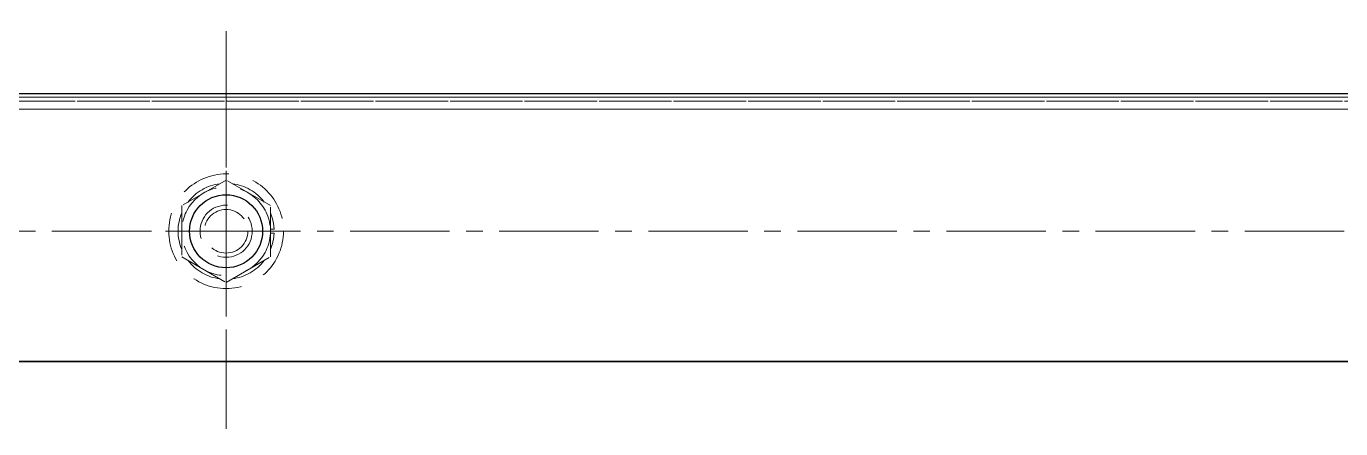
# Model space of a CAD drawing. Header units: millimetres. Extents: x 0 to 51411, y 0 to 16902.
# Drawn here: x 6283.7 to 6535.6, y 7576.6 to 7653.8 of the extents above; entities that cross this region are included whole.
import ezdxf

# ---------------------------------------------------------------- set-up
doc = ezdxf.new("R2010")
doc.units = ezdxf.units.MM
doc.linetypes.add('CENTER2', pattern=[28.575, 19.05, -3.175, 3.175, -3.175])
doc.linetypes.add('HIDDEN2', pattern=[4.7625, 3.175, -1.5875])
for name, color, linetype, lineweight in [('01_外形線', 7, 'Continuous', 25), ('03_かくれ線', 6, 'HIDDEN2', 13), ('04_中心線', 1, 'CENTER2', 9)]:
    doc.layers.add(name, color=color, linetype=linetype, lineweight=lineweight)
doc.layers.add('10_補助線', color=8, linetype='Continuous', lineweight=13, plot=False)

# ---------------------------------------------------------------- blocks, each defined once
blk = doc.blocks.new('*U389')
at = {"layer": '04_中心線', "color": 0, "linetype": 'CENTER2', "transparency": 16777216}
for p, q in [((0, 1.4), (0, 10.5)), ((-10.5, 0), (-1.4, 0)), ((1.4, 0), (10.5, 0)), ((0, -10.5), (0, -1.4))]:
    blk.add_line(p, q, dxfattribs=at)
at = {"layer": '04_中心線', "color": 0, "linetype": 'Continuous', "transparency": 16777216}
for p, q in [((-0.7, 0), (0.7, 0)), ((0, -0.7), (0, 0.7))]:
    blk.add_line(p, q, dxfattribs=at)
blk = doc.blocks.new('*U421')
at = {"layer": '04_中心線', "color": 0, "linetype": 'CENTER2', "transparency": 16777216}
for p, q in [((0, 2.2), (0, 11.59)), ((-11.59, 0), (-2.2, 0)), ((2.2, 0), (11.59, 0)), ((0, -11.59), (0, -2.2))]:
    blk.add_line(p, q, dxfattribs=at)
at = {"layer": '04_中心線', "color": 0, "linetype": 'Continuous', "transparency": 16777216}
for p, q in [((-1.1, 0), (1.1, 0)), ((0, -1.1), (0, 1.1))]:
    blk.add_line(p, q, dxfattribs=at)

msp = doc.modelspace()

# ---------------------------------------------------------------- linework, layer by layer
at = {"layer": '01_外形線'}
for p, q in [((5921.98, 7640.945), (6721.98, 7640.945)), ((6772.538, 7589.508), (5871.422, 7589.508))]:
    msp.add_line(p, q, dxfattribs=at)
msp.add_lwpolyline([(6772.538, 7589.508), (6772.601, 7589.445), (5871.359, 7589.445), (5871.422, 7589.508)], dxfattribs=at)
msp.add_circle((6321.98, 7614.508), 7, dxfattribs=at)
at = {"layer": '03_かくれ線', "ltscale": 3}
msp.add_line((5921.98, 7639.445), (6721.98, 7639.445), dxfattribs=at)
msp.add_lwpolyline([(5871.422, 7589.508), (5917.823, 7635.91, 0.6681786), (5926.359, 7639.445), (6717.601, 7639.445, 0.6681786), (6726.137, 7635.91), (6772.538, 7589.508)], format="xyb", dxfattribs=at)
msp.add_lwpolyline([(6313.48, 7619.416), (6313.48, 7609.601), (6321.98, 7604.693), (6330.48, 7609.601), (6330.48, 7619.416), (6321.98, 7624.323)], close=True, dxfattribs=at)
for points in [[(6330.48, 7614.883), (6331.172, 7614.883)], [(6330.48, 7614.133), (6331.172, 7614.133)]]:
    msp.add_lwpolyline(points, dxfattribs=at)
for radius in [11, 8.5, 5, 4.188]:
    msp.add_circle((6321.98, 7614.508), radius, dxfattribs=at)
for start, end in [(97.50502, 142.49498), (37.50502, 82.49498), (157.50502, 202.49498), (2.33607, 22.49498), (337.50502, 357.66393), (217.50502, 262.49498), (277.50502, 322.49498)]:
    msp.add_arc((6321.98, 7614.508), 9.2, start, end, dxfattribs=at)
at = {"layer": '04_中心線'}
for p, q in [((6321.98, 7576.649), (6321.98, 7653.804)), ((6321.98, 7645.786), (6321.98, 7583.468)), ((6621.98, 7614.508), (6021.98, 7614.508))]:
    msp.add_line(p, q, dxfattribs=at)
at = {"layer": '10_補助線'}
for p, q in [((5921.98, 7640.195), (6721.98, 7640.195)), ((5918.798, 7637.945), (6724.101, 7637.945))]:
    msp.add_line(p, q, dxfattribs=at)

# ---------------------------------------------------------------- block references
at = {"layer": '04_中心線', "linetype": 'CENTER2'}
for name, rotation in [('*U421', 89.99999999999999), ('*U389', 180)]:
    msp.add_blockref(name, (6321.98, 7614.508), dxfattribs=dict(at, rotation=rotation))

doc.saveas('drawing.dxf')
